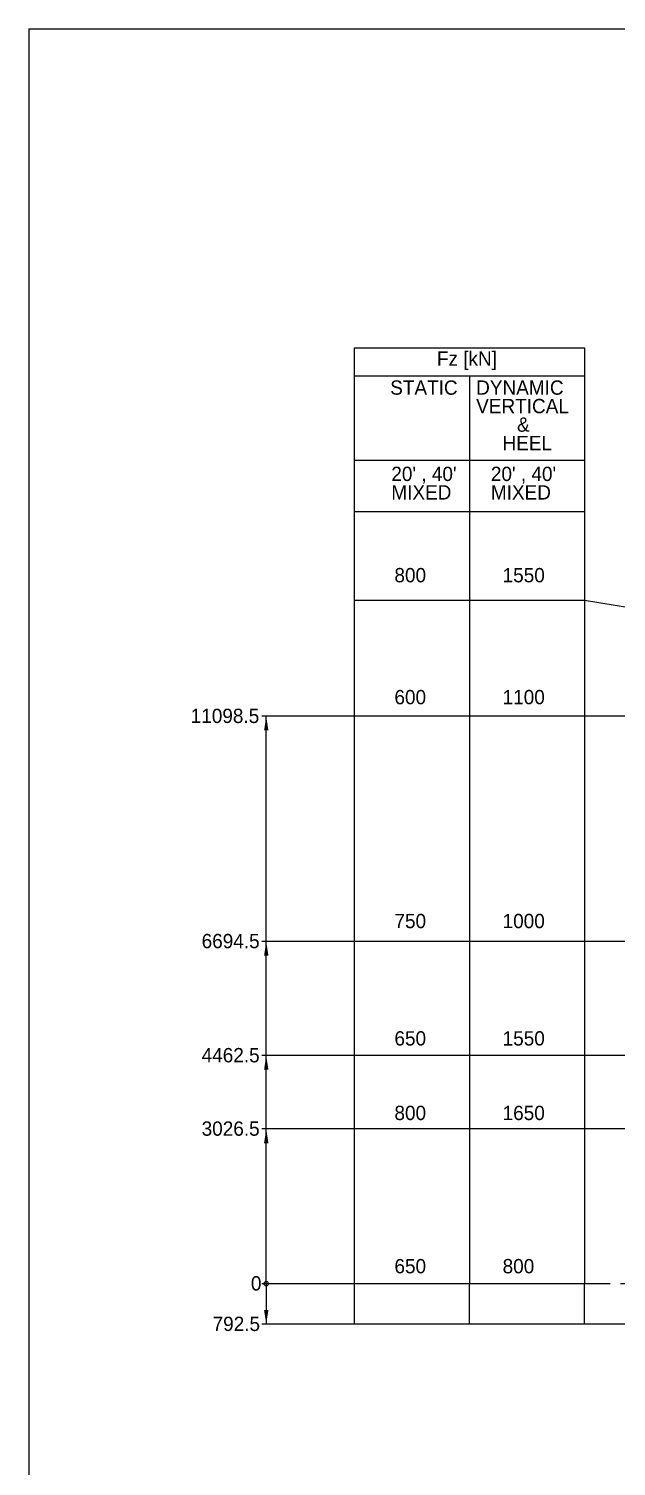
# Model space of a CAD drawing. Header units: millimetres. Extents: x 122 to 67127, y 397 to 47119.
# Drawn here: x 421 to 11906, y 19004 to 47119 of the extents above; entities that cross this region are included whole.
import ezdxf

# ---------------------------------------------------------------- set-up
doc = ezdxf.new("R2010")
doc.units = ezdxf.units.MM
doc.header["$LTSCALE"] = 80
doc.linetypes.add('CENTERX2', pattern=[20.32, 12.7, -2.54, 2.54, -2.54])
doc.layers.add('AM_0', color=7, linetype='Continuous', lineweight=25)
for name, color, linetype in [('AM_5', 3, 'Continuous'), ('AM_6', 2, 'Continuous'), ('AM_7', 4, 'CENTERX2')]:
    doc.layers.add(name, color=color, linetype=linetype)
doc.styles.add('SLDTEXTSTYLE0', font='ARIAL.TTF', dxfattribs={"width": 0.948})
doc.dimstyles.new('SLDDIMSTYLE0', dxfattribs={"dimtxt": 280, "dimasz": 28.717949, "dimexe": 0, "dimexo": 0.0625, "dimgap": 70, "dimtad": 0, "dimtih": 1, "dimtoh": 1, "dimdec": 0, "dimrnd": 1e-09, "dimdsep": 46, "dimtxsty": 'SLDTEXTSTYLE0', "dimblk1": 'ORIGIN', "dimblk2": 'ORIGIN', "dimsah": 1, "dimcen": 0.09, "dimadec": 0, "dimazin": 2, "dimtfac": 1, "dimtdec": 0, "dimtofl": 0, "dimtmove": 0, "dimatfit": 3, "dimldrblk": 'ORIGIN', "dimfxl": 1, "dimfrac": 2, "dimtolj": 1, "dimtzin": 12, "dimarcsym": 0})
doc.dimstyles.new('SLDDIMSTYLE2', dxfattribs={"dimtxt": 280, "dimasz": 280, "dimexe": 0, "dimexo": 0.0625, "dimgap": 70, "dimtad": 0, "dimtih": 1, "dimtoh": 1, "dimdec": 1, "dimrnd": 1e-09, "dimzin": 12, "dimdsep": 46, "dimtxsty": 'SLDTEXTSTYLE0', "dimsah": 1, "dimcen": 0.09, "dimadec": 0, "dimazin": 3, "dimtfac": 1, "dimtdec": 1, "dimtofl": 0, "dimtmove": 0, "dimatfit": 3, "dimfxl": 1, "dimfrac": 2, "dimtolj": 1, "dimtzin": 12, "dimarcsym": 0})

# ---------------------------------------------------------------- blocks, each defined once
blk = doc.blocks.new('_Origin')
at = {"color": 0, "linetype": 'ByBlock', "lineweight": -2}
blk.add_line((0, 0), (-1, 0), dxfattribs=at)
blk.add_circle((0, 0), 0.5, dxfattribs=at)
blk = doc.blocks.new('_D_6')
at = {"layer": 'AM_5'}
blk.add_line((10689, 22575), (4978, 22575), dxfattribs=at)
at = {"layer": 'AM_5', "xscale": 86.1538461538, "yscale": 86.1538461538}
blk.add_blockref('_Origin', (5064, 22575), dxfattribs=at)
at = {"layer": 'AM_5', "insert": (4764, 22722), "char_height": 280, "attachment_point": 1, "style": 'SLDTEXTSTYLE0'}
blk.add_mtext('0', dxfattribs=at)
blk = doc.blocks.new('_D_7')
at = {"layer": 'AM_5'}
for p, q in [((14164, 25602), (4978, 25602)), ((5064, 22575), (5064, 25602))]:
    blk.add_line(p, q, dxfattribs=at)
blk.add_solid([(5064, 25602), (5021, 25322), (5107, 25322)], dxfattribs=at)
at = {"layer": 'AM_5', "insert": (3801, 25748), "char_height": 280, "attachment_point": 1, "style": 'SLDTEXTSTYLE0'}
blk.add_mtext('3026.5', dxfattribs=at)
blk = doc.blocks.new('_D_8')
at = {"layer": 'AM_5'}
for p, q in [((14164, 27038), (4978, 27038)), ((5064, 25602), (5064, 27038))]:
    blk.add_line(p, q, dxfattribs=at)
blk.add_solid([(5064, 27038), (5021, 26758), (5107, 26758)], dxfattribs=at)
at = {"layer": 'AM_5', "insert": (3801, 27184), "char_height": 280, "attachment_point": 1, "style": 'SLDTEXTSTYLE0'}
blk.add_mtext('4462.5', dxfattribs=at)
blk = doc.blocks.new('_D_9')
at = {"layer": 'AM_5'}
for p, q in [((14164, 29270), (4978, 29270)), ((5064, 27038), (5064, 29270))]:
    blk.add_line(p, q, dxfattribs=at)
blk.add_solid([(5064, 29270), (5021, 28990), (5107, 28990)], dxfattribs=at)
at = {"layer": 'AM_5', "insert": (3801, 29416), "char_height": 280, "attachment_point": 1, "style": 'SLDTEXTSTYLE0'}
blk.add_mtext('6694.5', dxfattribs=at)
blk = doc.blocks.new('_D_10')
at = {"layer": 'AM_5'}
for p, q in [((14164, 33674), (4978, 33674)), ((5064, 29270), (5064, 33674))]:
    blk.add_line(p, q, dxfattribs=at)
blk.add_solid([(5064, 33674), (5021, 33394), (5107, 33394)], dxfattribs=at)
at = {"layer": 'AM_5', "insert": (3587, 33820), "char_height": 280, "attachment_point": 1, "style": 'SLDTEXTSTYLE0'}
blk.add_mtext('11098.5', dxfattribs=at)
blk = doc.blocks.new('_D_11')
at = {"layer": 'AM_5'}
for p, q in [((5064, 22575), (5064, 21783)), ((14164, 21783), (4978, 21783))]:
    blk.add_line(p, q, dxfattribs=at)
blk.add_solid([(5064, 21783), (5107, 22063), (5021, 22063)], dxfattribs=at)
at = {"layer": 'AM_5', "insert": (4015, 21929), "char_height": 280, "attachment_point": 1, "style": 'SLDTEXTSTYLE0'}
blk.add_mtext('792.5', dxfattribs=at)

msp = doc.modelspace()

# ---------------------------------------------------------------- linework, layer by layer
at = {"layer": 'AM_0'}
for p, q in [((421.47, 47118.6), (421.47, 398.6)), ((421.47, 47118.6), (66879.44, 47118.6)), ((6784.78, 40879.39), (11284.78, 40879.39)), ((6784.78, 40879.39), (6784.78, 22575.45)), ((11284.78, 40879.39), (11284.78, 22575.45)), ((6784.78, 40329.39), (11284.78, 40329.39)), ((9034.78, 40329.39), (9034.78, 22575.45)), ((6784.78, 38679.39), (11284.78, 38679.39)), ((6784.78, 37679.39), (11284.78, 37679.39)), ((6784.78, 35944.09), (11284.78, 35944.09)), ((11284.78, 35944.09), (20816.47, 34387.45)), ((6784.78, 22575.45), (11284.78, 22575.45)), ((6784.78, 22575.45), (6784.78, 21777.54)), ((9034.78, 21777.54), (9034.78, 22575.45)), ((11284.78, 21777.54), (11284.78, 22575.45))]:
    msp.add_line(p, q, dxfattribs=at)
at = {"layer": 'AM_7'}
msp.add_line((10768.69, 22575.45), (30864.25, 22575.45), dxfattribs=at)

# ---------------------------------------------------------------- texts
at = {"layer": 'AM_6', "char_height": 280, "attachment_point": 1, "style": 'SLDTEXTSTYLE0'}
for s, insert in [('Fz [kN]', (8400.23, 40809.29)), ('STATIC', (7487.25, 40240.82)), ('DYNAMIC', (9167.66, 40240.82)), ('VERTICAL', (9167.66, 39879.15)), ('&', (9967.66, 39517.49)), ('     HEEL', (9167.66, 39155.82)), ("20' , 40'", (7509.42, 38553.01)), ("20' , 40'", (9455.52, 38553.01)), ('MIXED', (7509.42, 38191.35)), ('MIXED', (9455.52, 38191.35)), ('800', (7570.04, 36572.05)), ('1550', (9684.91, 36572.05)), ('600', (7570.04, 34186.85)), ('1100', (9684.91, 34186.85)), ('750', (7570.04, 29807.98)), ('1000', (9684.91, 29807.98)), ('650', (7570.04, 27512.78)), ('1550', (9684.91, 27512.78)), ('800', (7570.04, 26054.66)), ('1650', (9684.91, 26054.66)), ('650', (7570.04, 23057.41)), ('800', (9684.91, 23057.41))]:
    msp.add_mtext(s, dxfattribs=dict(at, insert=insert))

# ---------------------------------------------------------------- dimensions: what is measured, and where the dimension line sits
at = {"layer": 'AM_5'}
for feature_location, offset, origin, dimstyle, picture, middle in [((14244.47, 33673.95), (-9266.77, 0), (10768.69, 22575.45), 'SLDDIMSTYLE2', '_D_10', (4282.56, 33673.95)), ((14244.47, 29269.95), (-9266.77, 0), (10768.69, 22575.45), 'SLDDIMSTYLE2', '_D_9', (4389.5, 29269.95)), ((14244.47, 27037.95), (-9266.77, 0), (10768.69, 22575.45), 'SLDDIMSTYLE2', '_D_8', (4389.5, 27037.95)), ((14244.47, 25601.95), (-9266.77, 0), (10768.69, 22575.45), 'SLDDIMSTYLE2', '_D_7', (4389.5, 25601.95)), ((14244.47, 21782.95), (-9266.77, 0), (10768.69, 22575.45), 'SLDDIMSTYLE2', '_D_11', (4496.44, 21782.95)), ((10768.68794988, 22575.44667818), (-5790.99391726, 0), (10768.68794988, 22575.44667818), 'SLDDIMSTYLE0', '_D_6', (4870.74959083, 22575.44667818))]:
    dim = msp.add_ordinate_dim(feature_location=feature_location, offset=offset, dtype=0, origin=origin, dimstyle=dimstyle, dxfattribs=at)
    dim.commit()
    dim.dimension.update_dxf_attribs({"geometry": picture, "text_midpoint": middle})

doc.saveas('drawing.dxf')
